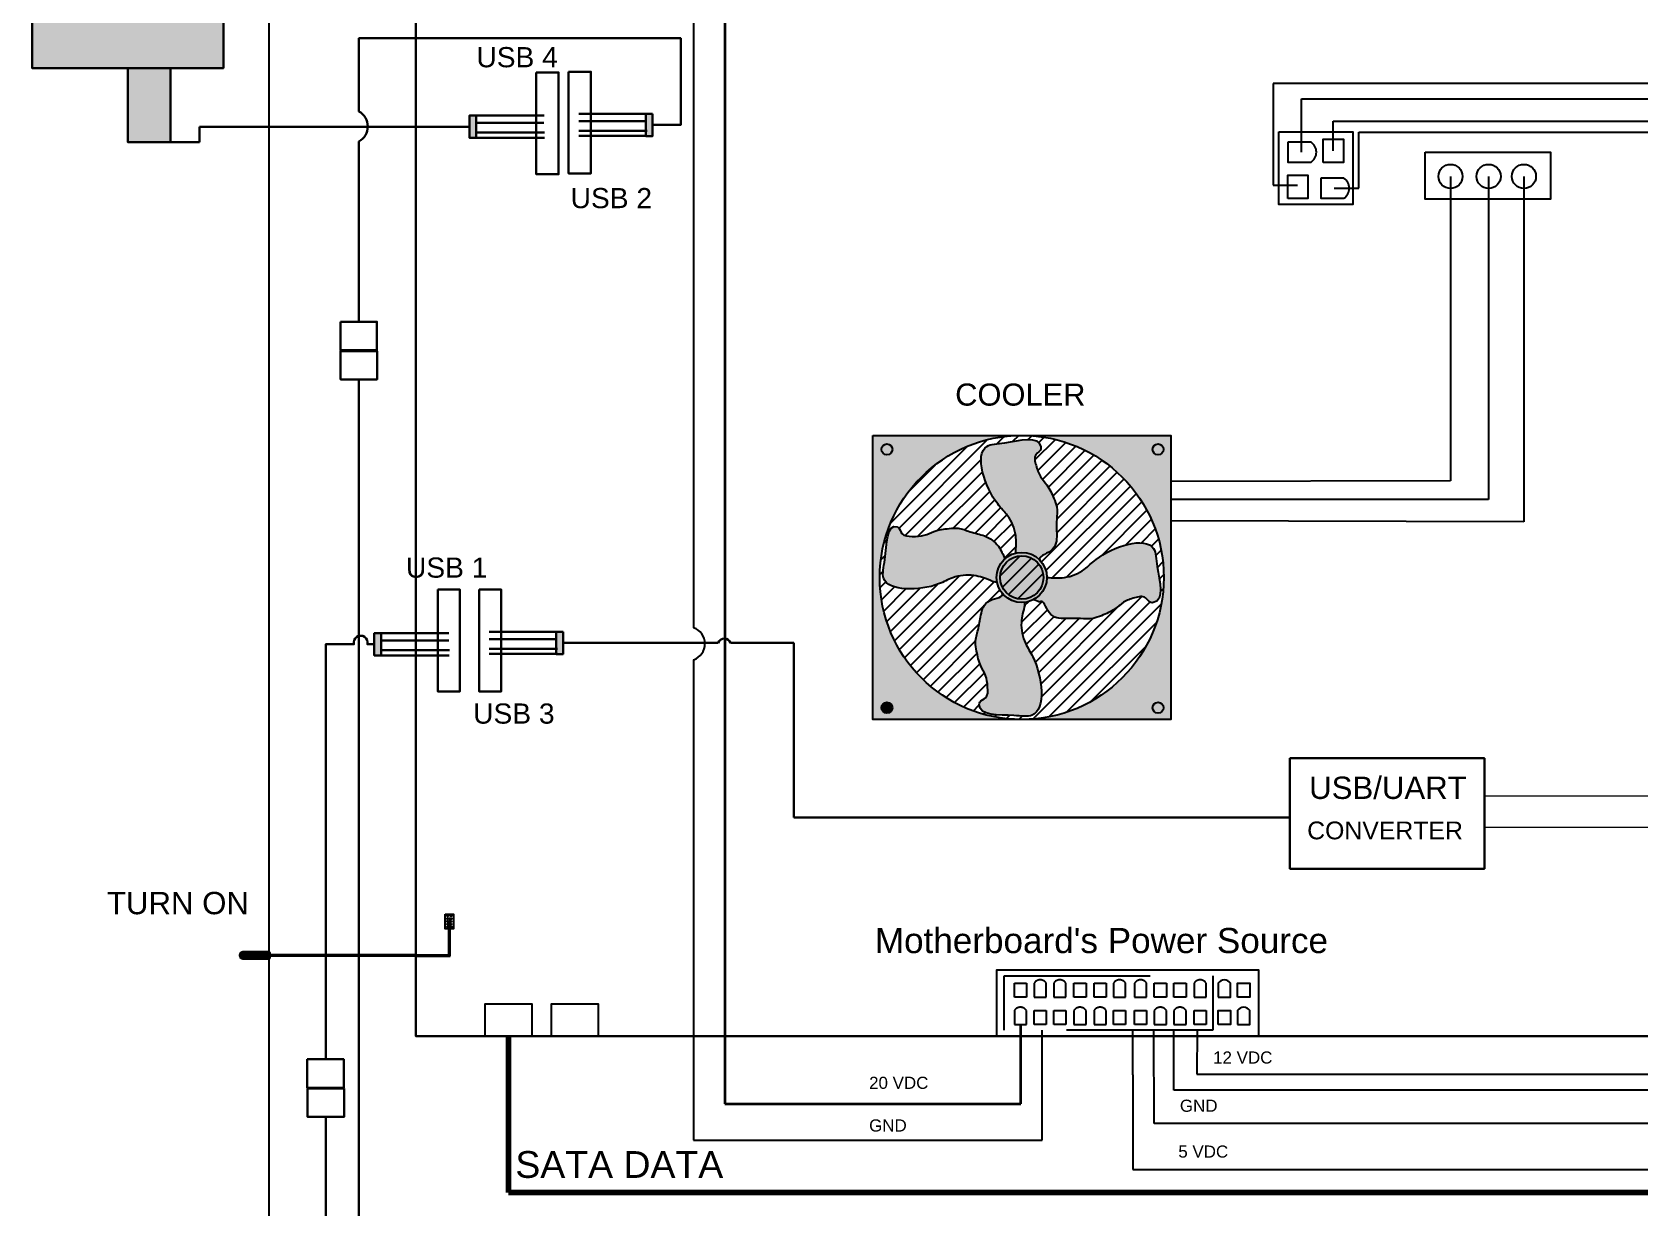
# Paper-space layout 'Layout2' of a CAD drawing. Header units: inches. Extents: x 1.28 to 10.29, y 0.23 to 7.34.
# Drawn here: x 1.953 to 3.052, y 3.775 to 4.579 of the extents above; entities that cross this region are included whole.
import ezdxf

# ---------------------------------------------------------------- set-up
doc = ezdxf.new("R2010")
doc.units = ezdxf.units.IN
doc.header["$LTSCALE"] = 0.002
doc.header["$MEASUREMENT"] = 0
doc.linetypes.add('ACAD_ISO02W100', pattern=[15, 12, -3])
doc.linetypes.add('ACAD_ISO03W100', pattern=[30, 12, -18])
for name, color, linetype in [('12VDC', 2, 'Continuous'), ('5VDC', 1, 'Continuous'), ('Black GND', 250, 'Continuous'), ('Connectors', 250, 'Continuous'), ('cooler', 250, 'Continuous'), ('MB P Suply Upper View', 5, 'ACAD_ISO03W100'), ('Texts', 6, 'Continuous'), ('Turn On Wires', 1, 'Continuous'), ('White Wire Cape', 251, 'Continuous')]:
    doc.layers.add(name, color=color, linetype=linetype)
for name, color, linetype, lineweight in [('24VDC', 1, 'Continuous', 60), ('AD4-BS', 250, 'Continuous', 30), ('Motherboard', 92, 'Continuous', 30), ('Sata Connector', 1, 'Continuous', 100), ('Turn On Button', 253, 'Continuous', 200), ('uart wires', 251, 'Continuous', 20), ('USB', 251, 'Continuous', 30), ('USB Motor wire Control', 251, 'Continuous', 30), ('USB TO UART CONVERTER', 109, 'Continuous', 30), ('USB wire AD4-B-S-L', 251, 'Continuous', 30), ('USB wire AD4-B-S-R', 251, 'Continuous', 30), ('USB WIRE Sabertooth', 251, 'Continuous', 30), ('USB wire WiFi', 251, 'Continuous', 30), ('WiFi Adapter', 251, 'Continuous', 30)]:
    doc.layers.add(name, color=color, linetype=linetype, lineweight=lineweight)
doc.styles.get("Standard").update_dxf_attribs({"font": 'arial.ttf'})

# ---------------------------------------------------------------- blocks, each defined once
blk = doc.blocks.new('wifi adaptor')
at = {"layer": 'USB wire WiFi', "true_color": 0x636466}
h = blk.add_hatch(color=251, dxfattribs=at)
h.dxf.hatch_style = 1
h.paths.add_polyline_path([(11.50711901062732, 22.82183901639631), (9.00711901062732, 22.82183901639631), (9.00711901062732, 15.82183901639631), (11.50711901062732, 15.82183901639631)])
at = {"layer": 'WiFi Adapter'}
blk.add_lwpolyline([(9.00711901062732, 22.82183901639631), (9.00711901062732, 15.82183901639631), (11.50711901062732, 15.82183901639631), (11.50711901062732, 22.82183901639631)], close=True, dxfattribs=at)

psp = doc.layouts.new('Layout2')

# ---------------------------------------------------------------- hatches: boundary and pattern name
at = {"layer": 'AD4-BS', "true_color": 0xc7c8ca}
h = psp.add_hatch(color=9, dxfattribs=at)
h.dxf.hatch_style = 1
h.paths.add_polyline_path([(2.256404077632302, 4.521672746652269), (2.251781508305521, 4.521672746652269), (2.251781508305521, 4.506440269004937), (2.256404077632302, 4.506440269004937)])
at = {"layer": 'Black GND', "true_color": 0x000000, "transparency": 33554687}
h = psp.add_hatch(color=18, dxfattribs=at)
h.dxf.hatch_style = 1
h.paths.add_polyline_path([(2.533705436761318, 4.293264840575153, 1), (2.541136459227692, 4.293264840575153, 1)])
h.paths.add_polyline_path([(2.726595987015449, 4.293264840575153, 1), (2.719164964549078, 4.293264840575153, 1)])
h.paths.add_polyline_path([(2.726595987015449, 4.116563507679887, 1), (2.719164964549078, 4.116563507679887, 1)])
h.paths.add_polyline_path([(2.541136459227692, 4.116563507679887, 1), (2.533705436761318, 4.116563507679887, 1)])
h.paths.add_polyline_path([(2.646855331024033, 4.205656318394052, 1), (2.612453736167529, 4.205656318394052, 1)])
h.paths.add_polyline_path([(2.614832252956139, 4.205656318394052, -1), (2.644476814235416, 4.205656318394052, -1)], flags=16)
at = {"layer": 'cooler', "true_color": 0x136734, "transparency": 33554687}
h = psp.add_hatch(color=116, dxfattribs=at)
h.dxf.hatch_style = 1
h.paths.add_polyline_path([(2.629654533595781, 4.302832183485283), (2.52768645333906, 4.302832183485283), (2.52768645333906, 4.108480453302821), (2.629654533595781, 4.108480453302821, -0.414213562373095), (2.532478668504547, 4.205656318394052, -0.414213562373095)])
h.paths.add_polyline_path([(2.533705436761318, 4.293264840575153, -1), (2.541136459227692, 4.293264840575153, -1)], flags=16)
h.paths.add_polyline_path([(2.541136459227692, 4.116563507679887, -1), (2.533705436761318, 4.116563507679887, -1)], flags=16)
h.paths.add_polyline_path([(2.533705436761318, 4.116563507679887, 1), (2.541136459227692, 4.116563507679887, 1)], flags=0)
at = {"layer": 'cooler', "true_color": 0x000000, "transparency": 33554687}
h = psp.add_hatch(dxfattribs=at)
h.set_pattern_fill('ANSI31', color=18, scale=0.05236337631140487)
h.set_pattern_definition([(44.99999999999999, (1.559844494883075, 3.725670100133103), (-0.004628312309452176, 0.004628312309452176), [])])
h.paths.add_polyline_path([(2.532478668504547, 4.205656318394052, 1), (2.726830398687012, 4.205656318394052, 1)], flags=17)
edge = h.paths.add_edge_path()
edge.add_spline(control_points=[(2.625493530874627, 4.222346240159068), (2.625791390558094, 4.226371747427887), (2.626449164539563, 4.235261416257195), (2.621284004535111, 4.247498268302676), (2.606309046013424, 4.261561040402684), (2.594604366116476, 4.296601620473593), (2.621507832084236, 4.297404480253986), (2.642186758656903, 4.30342846777077), (2.642898177499399, 4.292226828523033), (2.63746005163244, 4.289801291692267), (2.639468049127553, 4.281771471268849), (2.641727431301229, 4.274816372824269), (2.647949571611056, 4.268410849446848), (2.651056627040758, 4.261088748806031), (2.654313495116922, 4.253182384945722), (2.653273303238981, 4.24467969538806), (2.6536825076056, 4.234606604128452), (2.653413679984263, 4.223588306167088), (2.640076737964586, 4.219721746374686), (2.642285241914321, 4.217332475280005)], knot_values=[0, 0, 0, 0, 0.2301436208296952, 0.5082342263302837, 0.7094929281928604, 1.473711532453146, 1.712592713028577, 2.187047248867946, 2.2162251078442, 2.310759892265018, 2.452480921577539, 2.60962515603971, 2.746392000763504, 2.94775178710756, 3.064240391125934, 3.228729019090081, 3.424548814285429, 3.650094369747273, 3.836508968876825, 3.836508968876825, 3.836508968876825, 3.836508968876825], degree=3, periodic=0)
edge.add_arc((2.629654533595781, 4.205656318394052), 0.01720079742825295, 0, 42.75110120193739, ccw=False)
edge.add_spline(control_points=[(2.646855331024033, 4.205656318394052), (2.650880838292847, 4.205358458710585), (2.659770507122163, 4.204700684729113), (2.672007359167642, 4.209865844733567), (2.68607013126765, 4.224840803255249), (2.721110711338559, 4.236545483152195), (2.721913571118948, 4.209642017184438), (2.727937558635732, 4.188963090611766), (2.716735919387999, 4.188251671769279), (2.714310382557239, 4.193689797636244), (2.706280562133804, 4.191681800141104), (2.699325463689272, 4.189422417967521), (2.692919940311659, 4.183200277657347), (2.685597839671731, 4.180093222229194), (2.677691475808961, 4.176836354148751), (2.669188786263513, 4.177876546047909), (2.659115694943361, 4.177467341576149), (2.648097359345998, 4.177736170557727), (2.644230797408847, 4.191073246861668), (2.641841485111092, 4.188864532448392), (2.641841484773236, 4.188864532136074)], knot_values=[0, 0, 0, 0, 0.2301436208296934, 0.5082342263302819, 0.7094929281928586, 1.473711532453143, 1.712592713028574, 2.187047248867943, 2.216225107844198, 2.310759892265018, 2.452480921577539, 2.609625156039709, 2.746392000763504, 2.947751787107559, 3.064240391125934, 3.228729019090081, 3.424548814285429, 3.650094369747273, 3.836511058759883, 3.836511085119559, 3.836511085119559, 3.836511085119559, 3.836511085119559], degree=3, periodic=0)
edge.add_spline(control_points=[(2.641841484773236, 4.188864532136074), (2.640441632948074, 4.189383857829439), (2.639041781122907, 4.189903183522805), (2.637641929297748, 4.190422509216171)], knot_values=[0, 0, 0, 0, 0.08554139783850855, 0.08554139783850855, 0.08554139783850855, 0.08554139783850855], degree=3, periodic=0)
edge.add_arc((2.629654533595781, 4.205656318394052), 0.01720079742825295, 276.3268560865919, 297.66893586181095, ccw=False)
edge.add_spline(control_points=[(2.63155006483497, 4.188560283956527), (2.63161740567474, 4.187952928460593), (2.631684746514514, 4.187345572964654), (2.631752087354295, 4.18673821746872)], knot_values=[0, 0, 0, 0, 0.03500981181178674, 0.03500981181178674, 0.03500981181178674, 0.03500981181178674], degree=3, periodic=0)
edge.add_spline(control_points=[(2.631752087354295, 4.18673821746872), (2.630667898260208, 4.182850034966494), (2.628273645473891, 4.174263625233623), (2.630929800151948, 4.161249622460426), (2.642844631030494, 4.144514995276095), (2.647425040362601, 4.107856276892248), (2.620889629279572, 4.112363274069954), (2.599429617074337, 4.110526345668658), (2.600936406580695, 4.121648954354999), (2.606745506238004, 4.122956931049673), (2.606356907482899, 4.131224884906601), (2.605510351813924, 4.138488599223658), (2.600670374649924, 4.145993289811944), (2.599064940293479, 4.153783638441155), (2.59742759595302, 4.162176306828975), (2.600120638063194, 4.170308050372013), (2.601701653194239, 4.180264706783348), (2.604105178453674, 4.190889713015705), (2.617499505705576, 4.192139323826682), (2.616434340110489, 4.194652050295751)], knot_values=[0, 0, 0, 0, 0.2301436208296952, 0.5082342263302837, 0.7094929281928604, 1.473711532453146, 1.712592713028577, 2.187047248867946, 2.2162251078442, 2.310759892265018, 2.452480921577539, 2.60962515603971, 2.746392000763504, 2.94775178710756, 3.064240391125934, 3.228729019090081, 3.424548814285429, 3.650094369747273, 3.829444574970498, 3.829444574970498, 3.829444574970498, 3.829444574970498], degree=3, periodic=0)
edge.add_arc((2.629654533595781, 4.205656318394052), 0.01720079742825295, 191.5244406772049, 219.7734312795357, ccw=False)
edge.add_spline(control_points=[(2.612800511622284, 4.202219841202997), (2.611355995834158, 4.20267522198815), (2.609911480046028, 4.203130602773303), (2.608466964257902, 4.203585983558455)], knot_values=[0, 0, 0, 0, 0.08677409350635094, 0.08677409350635094, 0.08677409350635094, 0.08677409350635094], degree=3, periodic=0)
edge.add_spline(control_points=[(2.608466964257902, 4.203585983558455), (2.604686878608709, 4.204999737602972), (2.59633918294608, 4.208121780223335), (2.583140036820934, 4.206618499051947), (2.566052678337146, 4.196419981741119), (2.530781351235833, 4.19583674050797), (2.537268137679979, 4.220197954069553), (2.537233179904868, 4.243423167062327), (2.546385714093885, 4.239436184423917), (2.547043244940275, 4.233992326681875), (2.555358736776119, 4.233668225401734), (2.562653765435149, 4.233885169833036), (2.570552198710851, 4.238063402019055), (2.578446286507146, 4.238980480173495), (2.586960968360126, 4.239920491499255), (2.594771287165573, 4.236380666893037), (2.604848169080862, 4.23472327612309), (2.61413262612747, 4.228160727639223), (2.616787962311227, 4.221370131482091), (2.617989526256052, 4.218297324522201)], knot_values=[0, 0, 0, 0, 0.2301436208296916, 0.508234226330281, 0.7094929281928584, 1.432488415998916, 1.677688402276721, 2.134754418570295, 2.143347408674768, 2.237882193095582, 2.379603222408107, 2.536747456870279, 2.67351430159407, 2.874874087938125, 2.991362691956503, 3.155851319920646, 3.351671115115995, 3.577216670577842, 3.763633359590456, 3.763633359590456, 3.763633359590456, 3.763633359590456], degree=3, periodic=0)
edge.add_arc((2.629654533595781, 4.205656318394052), 0.01720079742825295, 103.99915274982169, 132.7005449636372, ccw=False)
h.paths.add_polyline_path([(2.644476814235416, 4.205656318394052, -1), (2.614832252956139, 4.205656318394052, -1)], flags=16)
at = {"layer": 'cooler', "true_color": 0x136734, "transparency": 33554687}
h = psp.add_hatch(color=116, dxfattribs=at)
h.dxf.hatch_style = 1
h.paths.add_polyline_path([(2.541136459227692, 4.293264840575153, 1), (2.533705436761318, 4.293264840575153, 1)])
h.paths.add_polyline_path([(2.726595987015449, 4.293264840575153, 1), (2.719164964549078, 4.293264840575153, 1)], flags=0)
h.paths.add_polyline_path([(2.731622613852496, 4.302832183485283), (2.629654533595781, 4.302832183485283, -0.414213562373095), (2.726830398687012, 4.205656318394052, -0.414213562373095), (2.629654533595781, 4.108480453302821), (2.731622613852496, 4.108480453302821)])
h.paths.add_polyline_path([(2.726595987015449, 4.116563507679887, -1), (2.719164964549078, 4.116563507679887, -1)], flags=16)
h.paths.add_polyline_path([(2.719164964549078, 4.293264840575153, -1), (2.726595987015449, 4.293264840575153, -1)], flags=16)
h.paths.add_polyline_path([(2.719164964549078, 4.116563507679887, 1), (2.726595987015449, 4.116563507679887, 1)], flags=0)
at = {"layer": 'cooler', "transparency": 33554687}
h = psp.add_hatch(color=7, dxfattribs=at)
h.dxf.hatch_style = 1
edge = h.paths.add_edge_path()
edge.add_spline(control_points=[(2.642285241914321, 4.217332475280005), (2.640076737964586, 4.219721746374686), (2.653413679984263, 4.223588306167088), (2.6536825076056, 4.234606604128452), (2.653273303238981, 4.24467969538806), (2.654313495116922, 4.253182384945722), (2.651056627040758, 4.261088748806031), (2.647949571611056, 4.268410849446848), (2.641727431301229, 4.274816372824269), (2.639468049127553, 4.281771471268849), (2.63746005163244, 4.289801291692267), (2.642898177499399, 4.292226828523033), (2.642186758656903, 4.30342846777077), (2.621507832084236, 4.297404480253986), (2.594604366116476, 4.296601620473593), (2.606309046013424, 4.261561040402684), (2.621284004535111, 4.247498268302676), (2.626449164539563, 4.235261416257195), (2.625791390558094, 4.226371747427887), (2.625493530874627, 4.222346240159068)], knot_values=[0, 0, 0, 0, 0.1864145991295518, 0.4119601545913958, 0.6077799497867438, 0.7722685777508906, 0.888757181769265, 1.090116968113321, 1.226883812837115, 1.384028047299286, 1.525749076611806, 1.620283861032624, 1.649461720008879, 2.123916255848248, 2.362797436423679, 3.127016040683964, 3.328274742546541, 3.60636534804713, 3.836508968876825, 3.836508968876825, 3.836508968876825, 3.836508968876825], degree=3, periodic=0)
edge.add_arc((2.629654533595781, 4.205656318394052), 0.01720079742825295, 42.751101207736895, 103.99915274982169, ccw=False)
edge = h.paths.add_edge_path()
edge.add_spline(control_points=[(2.641841484773236, 4.188864532136074), (2.641841485111092, 4.188864532448392), (2.644230797778844, 4.191073247230049), (2.648097359135514, 4.177736170348155), (2.659115694995799, 4.177467341628359), (2.669188786252525, 4.17787654603697), (2.67769147581077, 4.176836354150552), (2.685597839670967, 4.180093222228423), (2.692919940311823, 4.183200277657507), (2.699325463689236, 4.18942241796748), (2.706280562133811, 4.191681800141112), (2.714310382557231, 4.193689797636241), (2.716735919387999, 4.188251671769279), (2.727937558635732, 4.188963090611766), (2.721913571118948, 4.209642017184438), (2.721110711338559, 4.236545483152195), (2.68607013126765, 4.224840803255249), (2.672007359167642, 4.209865844733567), (2.659770507122163, 4.204700684729113), (2.650880838292847, 4.205358458710585), (2.646855331024033, 4.205656318394052)], knot_values=[0, 0, 0, 0, 2.635967530824838e-08, 0.1864167153722863, 0.4119622708341303, 0.6077820660294784, 0.7722706939936252, 0.8887592980119996, 1.090119084356056, 1.22688592907985, 1.38403016354202, 1.525751192854541, 1.620285977275362, 1.649463836251616, 2.123918372090985, 2.362799552666416, 3.127018156926701, 3.328276858789277, 3.606367464289866, 3.836511085119559, 3.836511085119559, 3.836511085119559, 3.836511085119559], degree=3, periodic=0)
edge.add_arc((2.629654533595781, 4.205656318394052), 0.01720079742825295, -62.331064138189106, 0, ccw=False)
edge.add_spline(control_points=[(2.637641929297748, 4.190422509216171), (2.639041781122907, 4.189903183522805), (2.640441632948074, 4.189383857829439), (2.641841484773236, 4.188864532136074)], knot_values=[0, 0, 0, 0, 0.08554139783850855, 0.08554139783850855, 0.08554139783850855, 0.08554139783850855], degree=3, periodic=0)
at = {"layer": 'cooler', "true_color": 0x000000, "transparency": 33554687}
h = psp.add_hatch(color=18, dxfattribs=at)
h.dxf.hatch_style = 1
h.paths.add_polyline_path([(2.726595987015449, 4.293264840575153, 1), (2.719164964549078, 4.293264840575153, 1)])
h.paths.add_polyline_path([(2.719164964549078, 4.116563507679887, 1), (2.726595987015449, 4.116563507679887, 1)])
at = {"layer": 'cooler', "transparency": 33554687}
h = psp.add_hatch(color=7, dxfattribs=at)
h.dxf.hatch_style = 1
edge = h.paths.add_edge_path()
edge.add_spline(control_points=[(2.617989526256052, 4.218297324522201), (2.616787962311227, 4.221370131482091), (2.61413262612747, 4.228160727639223), (2.604848169080862, 4.23472327612309), (2.594771287165573, 4.236380666893037), (2.586960968360126, 4.239920491499255), (2.578446286507146, 4.238980480173495), (2.570552198710851, 4.238063402019055), (2.562653765435149, 4.233885169833036), (2.555358736776119, 4.233668225401734), (2.547043244940275, 4.233992326681875), (2.546385714093885, 4.239436184423917), (2.537233179904868, 4.243423167062327), (2.537268137679979, 4.220197954069553), (2.530781351235833, 4.19583674050797), (2.566052678337146, 4.196419981741119), (2.583140036820934, 4.206618499051947), (2.59633918294608, 4.208121780223335), (2.604686878608709, 4.204999737602972), (2.608466964257902, 4.203585983558455)], knot_values=[0, 0, 0, 0, 0.1864166890126144, 0.4119622444744615, 0.6077820396698097, 0.7722706676339531, 0.8887592716523307, 1.090119057996387, 1.226885902720178, 1.38403013718235, 1.525751166494874, 1.620285950915688, 1.628878941020161, 2.085944957313735, 2.33114494359154, 3.054140431397597, 3.255399133260175, 3.533489738760764, 3.763633359590456, 3.763633359590456, 3.763633359590456, 3.763633359590456], degree=3, periodic=0)
edge.add_spline(control_points=[(2.608466964257902, 4.203585983558455), (2.609911480046028, 4.203130602773303), (2.611355995834158, 4.20267522198815), (2.612800511622284, 4.202219841202997)], knot_values=[0, 0, 0, 0, 0.08677409350635094, 0.08677409350635094, 0.08677409350635094, 0.08677409350635094], degree=3, periodic=0)
edge.add_arc((2.629654533595781, 4.205656318394052), 0.01720079742825295, 180, 191.5244406772049, ccw=False)
edge.add_arc((2.629654533595781, 4.205656318394052), 0.01720079742825295, 132.7005449636372, 180, ccw=False)
edge = h.paths.add_edge_path()
edge.add_spline(control_points=[(2.616434340110489, 4.194652050295751), (2.617499505705576, 4.192139323826682), (2.604105178453674, 4.190889713015705), (2.601701653194239, 4.180264706783348), (2.600120638063194, 4.170308050372013), (2.59742759595302, 4.162176306828975), (2.599064940293479, 4.153783638441155), (2.600670374649924, 4.145993289811944), (2.605510351813924, 4.138488599223658), (2.606356907482899, 4.131224884906601), (2.606745506238004, 4.122956931049673), (2.600936406580695, 4.121648954354999), (2.599429617074337, 4.110526345668658), (2.620889629279572, 4.112363274069954), (2.647425040362601, 4.107856276892248), (2.642844631030494, 4.144514995276095), (2.630929800151948, 4.161249622460426), (2.628273645473891, 4.174263625233623), (2.630667898260208, 4.182850034966494), (2.631752087354295, 4.18673821746872)], knot_values=[0, 0, 0, 0, 0.1793502052232254, 0.4048957606850694, 0.6007155558804174, 0.7652041838445642, 0.8816927878629386, 1.083052574206994, 1.219819418930788, 1.376963653392959, 1.51868468270548, 1.613219467126298, 1.642397326102552, 2.116851861941922, 2.355733042517353, 3.119951646777638, 3.321210348640215, 3.599300954140803, 3.829444574970498, 3.829444574970498, 3.829444574970498, 3.829444574970498], degree=3, periodic=0)
edge.add_spline(control_points=[(2.631752087354295, 4.18673821746872), (2.631684746514514, 4.187345572964654), (2.63161740567474, 4.187952928460593), (2.63155006483497, 4.188560283956527)], knot_values=[0, 0, 0, 0, 0.03500981181178674, 0.03500981181178674, 0.03500981181178674, 0.03500981181178674], degree=3, periodic=0)
edge.add_arc((2.629654533595781, 4.205656318394052), 0.01720079742825295, 219.7734312795357, 276.3268560865919, ccw=False)
h = psp.add_hatch(color=7, dxfattribs=at)
h.dxf.hatch_style = 1
h.paths.add_polyline_path([(2.614832252956139, 4.205656318394052, 1), (2.644476814235416, 4.205656318394052, 1)], flags=0)
h.paths.add_polyline_path([(2.612453736167529, 4.205656318394052, 1), (2.646855331024033, 4.205656318394052, 1)])
h.paths.add_polyline_path([(2.644476814235416, 4.205656318394052, -1), (2.614832252956139, 4.205656318394052, -1)], flags=16)
h = psp.add_hatch(color=7, dxfattribs=at)
h.dxf.hatch_style = 1
h.paths.add_polyline_path([(2.614832252956139, 4.205656318394052, 1), (2.644476814235416, 4.205656318394052, 1)])
h = psp.add_hatch(color=7, dxfattribs=at)
h.dxf.hatch_style = 1
h.paths.add_polyline_path([(2.614832252956139, 4.205656318394052, 1), (2.644476814235416, 4.205656318394052, 1)])
at = {"layer": 'cooler', "true_color": 0x000000, "transparency": 33554687}
h = psp.add_hatch(color=18, dxfattribs=at)
h.dxf.hatch_style = 1
h.paths.add_polyline_path([(2.541136459227692, 4.116563507679887, 1), (2.533705436761318, 4.116563507679887, 1)])
at = {"layer": 'Turn On Button', "true_color": 0x939598, "transparency": 33554687}
h = psp.add_hatch(color=252, dxfattribs=at)
h.dxf.hatch_style = 1
h.paths.add_polyline_path([(2.097134604280816, 3.945807090476189), (2.114126175632729, 3.945803059298134), (2.114126175632729, 3.948453845490196), (2.097134604280816, 3.948453845490196), (2.097134604280816, 3.948449814312143, 1)])
h = psp.add_hatch(color=252, dxfattribs=at)
h.dxf.hatch_style = 1
h.paths.add_polyline_path([(2.113176868302228, 3.948453845490196), (2.097134604280816, 3.948453845490196), (2.097134604280816, 3.945803059298134), (2.113176868302228, 3.945803059298134)])
at = {"layer": 'USB Motor wire Control', "true_color": 0xc7c8ca}
h = psp.add_hatch(color=9, dxfattribs=at)
h.dxf.hatch_style = 1
h.paths.add_polyline_path([(2.311179535350911, 4.168527166062416), (2.311179535350911, 4.153294688415084), (2.315802104677696, 4.153294688415084), (2.315802104677696, 4.168527166062416)])
at = {"layer": 'USB wire AD4-B-S-L', "true_color": 0xc7c8ca}
h = psp.add_hatch(color=9, dxfattribs=at)
h.dxf.hatch_style = 1
h.paths.add_polyline_path([(2.191307723832493, 4.167553808096987), (2.186685154505712, 4.167553808096987), (2.186685154505712, 4.152321330449654), (2.191307723832493, 4.152321330449654)])
at = {"layer": 'USB wire AD4-B-S-R', "true_color": 0xc7c8ca}
h = psp.add_hatch(color=9, dxfattribs=at)
h.dxf.hatch_style = 1
h.paths.add_polyline_path([(2.37243968461995, 4.522870211180274), (2.37243968461995, 4.507637733532944), (2.377062253946734, 4.507637733532944), (2.377062253946734, 4.522870211180274)])
at = {"layer": 'USB wire WiFi', "true_color": 0xc7c8ca}
h = psp.add_hatch(color=9, dxfattribs=at)
h.dxf.hatch_style = 1
h.paths.add_polyline_path([(2.047218416758005, 4.554155010487131), (2.018033782631642, 4.554155010487131), (2.018033782631642, 4.503534993272796), (2.047218416758005, 4.503534993272796)])

# ---------------------------------------------------------------- linework, layer by layer
for p, q in [((2.973219806073567, 4.480047179940826), (2.973219806073567, 4.243813978048633)), ((2.973219806073567, 4.243813978048633), (2.731622613852496, 4.244486985515216))]:
    psp.add_line(p, q)
at = {"layer": '12VDC'}
for p, q in [((2.801591947614616, 4.543625640499231), (2.801591947614616, 4.474065238413354)), ((3.092871917851168, 4.543625640499231), (2.801591947614616, 4.543625640499231)), ((2.820987098051186, 4.496650948234928), (2.820987098051186, 4.533054125156026)), ((2.820987098051186, 4.533054125156026), (3.092871917851168, 4.533054125156026)), ((2.801591947614616, 4.474065238413354), (2.818386460711553, 4.474065238413354)), ((2.749721286587656, 3.865760141608572), (2.749788658412927, 3.895972964193584)), ((2.749441844952949, 3.865760141608572), (3.190451382728456, 3.865760141608572))]:
    psp.add_line(p, q, dxfattribs=at)
at = {"layer": '24VDC', "color": 253, "lineweight": 35}
for p, q in [((2.426420684085416, 5.198708218942366), (2.426420684085416, 3.845439562881809)), ((2.628936264320602, 3.845439562881809), (2.628936264320602, 3.899847614597936)), ((2.426420684085416, 3.845439562881809), (2.628936264320602, 3.845439562881809))]:
    psp.add_line(p, q, dxfattribs=at)
at = {"layer": '5VDC'}
for p, q in [((2.949054002352058, 4.480047179940826), (2.949054002352058, 4.259024968166289)), ((2.949054002352058, 4.259024968166289), (2.731622613852496, 4.259024968166289)), ((2.705556229206445, 3.865467381936384), (2.705599796014647, 3.895972964193584)), ((2.705556229206445, 3.865467381936384), (2.705556229206445, 3.800530706762949)), ((2.705556229206445, 3.800530706762949), (3.194055154276766, 3.800530706762949))]:
    psp.add_line(p, q, dxfattribs=at)
at = {"layer": 'Black GND'}
for p, q in [((2.405117405857451, 5.223887437120254), (2.405117405857451, 4.171304822434516)), ((2.842814612122629, 4.497528822443149), (2.842814612122629, 4.517880917699523)), ((2.842814612122629, 4.517880917699523), (3.191138297925791, 4.517880917699523)), ((2.860263206749719, 4.471950225441423), (2.860263206749719, 4.510408414759482)), ((2.860263206749719, 4.510408414759482), (3.191977276583801, 4.510408414759482)), ((2.922986459812689, 4.480047179940826), (2.922986459812689, 4.271710867962438)), ((2.843405103476618, 4.471950225441423), (2.860263206749719, 4.471950225441423)), ((2.922986459812689, 4.271710867962438), (2.731622613852496, 4.271377802715811)), ((2.405117405857451, 4.149299896002418), (2.405117405857451, 3.820653790036463)), ((2.643602524452122, 3.820653790036463), (2.643602524452122, 3.895972964193584)), ((2.720242363470716, 3.832144641452036), (2.71999518586132, 3.895972964193584)), ((2.733606863351676, 3.854865164366107), (2.733663211113411, 3.895972964193584)), ((3.189080537847071, 3.854865164366107), (2.733606863351676, 3.854865164366107)), ((3.189080537847071, 3.832144641452036), (2.720242363470716, 3.832144641452036)), ((2.405117405857451, 3.820653790036463), (2.643602524452122, 3.820653790036463))]:
    psp.add_line(p, q, dxfattribs=at)
psp.add_arc((2.401174176298118, 4.160302359218466), 0.01168773956666271, 289.7174337396721, 70.28256626032788, dxfattribs=at)
at = {"layer": 'Connectors'}
for points in [[(2.805542980200444, 4.51061169239412), (2.85607280069628, 4.51061169239412), (2.85607280069628, 4.460719271254284), (2.805542980200444, 4.460719271254284)], [(2.83596269202304, 4.489611595460637), (2.83596269202304, 4.505446049425666), (2.849666532222221, 4.505446049425666), (2.849666532222221, 4.489611595460637)], [(2.905586410445446, 4.496616176792866), (2.991474939188793, 4.496616176792866), (2.991474939188793, 4.464364555423284), (2.905586410445446, 4.464364555423284)], [(2.811657125419794, 4.464996587980744), (2.811657125419794, 4.480831041945777), (2.825360965618975, 4.480831041945777), (2.825360965618975, 4.464996587980744)], [(2.235209441929166, 3.975330057819221), (2.24074982170813, 3.975330057819221), (2.24074982170813, 3.965294561998565), (2.235209441929166, 3.965294561998565)], [(2.612419508147511, 3.891835849458607), (2.791751207747149, 3.891835849458607), (2.791751207747149, 3.937057050094433), (2.612419508147511, 3.937057050094433)], [(2.777355002972085, 3.918564001314806), (2.777355002972085, 3.928164982248408), (2.785664118572784, 3.928164982248408), (2.785664118572784, 3.918564001314806)], [(2.262295417472709, 3.891835849458607), (2.29468530219564, 3.891835849458607), (2.29468530219564, 3.913736911906142), (2.262295417472709, 3.913736911906142)], [(2.307776667968637, 3.891835849458607), (2.340166552691572, 3.891835849458607), (2.340166552691572, 3.913736911906142), (2.307776667968637, 3.913736911906142)], [(2.764078924048144, 3.899847614597936), (2.764078924048144, 3.909448595531535), (2.772388039648844, 3.909448595531535), (2.772388039648844, 3.899847614597936)]]:
    psp.add_lwpolyline(points, close=True, dxfattribs=at)
for points in [[(2.811770757162828, 4.503502868334513), (2.811770757162828, 4.489799028135337), (2.827605211127862, 4.489799028135337, 0.5278939066033967), (2.827605211127862, 4.503502868334513)], [(2.834188762588264, 4.478802145541014), (2.834188762588264, 4.465098305341836), (2.850023216553298, 4.465098305341836, 0.5278939066033967), (2.850023216553298, 4.478802145541014)], [(2.764078924048144, 3.918564001314806), (2.772388039648844, 3.918564001314806), (2.772388039648844, 3.928164982248408, 0.5278939066033967), (2.764078924048144, 3.928164982248408)], [(2.777355002972085, 3.899847614597936), (2.785664118572784, 3.899847614597936), (2.785664118572784, 3.909448595531535, 0.5278939066033967), (2.777355002972085, 3.909448595531535)]]:
    psp.add_lwpolyline(points, format="xyb", close=True, dxfattribs=at)
for centre in [(2.922986459812689, 4.480047179940826), (2.949054002352058, 4.480047179940826), (2.973219806073567, 4.480047179940826)]:
    psp.add_circle(centre, 0.008252698750590572, dxfattribs=at)
at = {"layer": 'cooler'}
psp.add_lwpolyline([(2.52768645333906, 4.302832183485283), (2.731622613852496, 4.302832183485283), (2.731622613852496, 4.108480453302821), (2.52768645333906, 4.108480453302821)], close=True, dxfattribs=at)
for centre, radius in [((2.629654533595781, 4.205656318394052), 0.09717586509123279), ((2.537420947994503, 4.293264840575153), 0.003715511233187318), ((2.72288047578226, 4.293264840575153), 0.003715511233187318), ((2.629654533595781, 4.205656318394052), 0.01720079742825295), ((2.629654533595781, 4.205656318394052), 0.01482228063963764), ((2.537420947994503, 4.116563507679887), 0.003715511233187318), ((2.72288047578226, 4.116563507679887), 0.003715511233187318)]:
    psp.add_circle(centre, radius, dxfattribs=at)
for points in [[(2.625493530874627, 4.222346240159068), (2.625493530874627, 4.234397337182241), (2.619956422592841, 4.247865275935347), (2.613185641693216, 4.255941060900009), (2.605758456843622, 4.295262842716136), (2.617989795010969, 4.297882016218194), (2.642671272662126, 4.295044578257643), (2.642671272662126, 4.293516727048106), (2.63939485215935, 4.289806045496549), (2.63939485215935, 4.282385053907417), (2.642452902056762, 4.274745797859792), (2.646821175586362, 4.269070736181682), (2.651626190326608, 4.25968536446603), (2.653557930297046, 4.253899591624302), (2.653557930297046, 4.245286411699269), (2.653557930297046, 4.235032626074231), (2.64945325205443, 4.223958537599181), (2.642285316195652, 4.217332394921833), (2.642285317132599, 4.217332393908274)], [(2.608466964257902, 4.203585983558455), (2.596899648544129, 4.206966241927258), (2.582419244325008, 4.205429090004872), (2.572768492787747, 4.201195324358041), (2.535111474254984, 4.20509581490826), (2.535910012918398, 4.217910457880397), (2.544563001221507, 4.240225008378625), (2.54497180822001, 4.240037021632364), (2.547614511795855, 4.235851307034075), (2.554737593823623, 4.233769764675253), (2.56292794239433, 4.234562287499282), (2.56960045719749, 4.237163380515948), (2.579956837929805, 4.239142963053343), (2.586052186856845, 4.239374281334278), (2.594319597807134, 4.236958337502147), (2.60416175370033, 4.234082213892464), (2.61363994514072, 4.227036101059985), (2.617989526256052, 4.218297324522201)], [(2.646855331024033, 4.205656318394052), (2.658906428047205, 4.205656318394052), (2.672374366800307, 4.211193426675834), (2.680450151764974, 4.217964207575459), (2.719771933581109, 4.225391392425053), (2.72239110708316, 4.213160054257706), (2.719553669122609, 4.188478576606551), (2.718025817913075, 4.188478576606551), (2.714315136361511, 4.191754997109323), (2.706894144772379, 4.191754997109323), (2.699254888724758, 4.188696947211914), (2.693579827046646, 4.184328673682309), (2.684194455330998, 4.179523658942074), (2.678408682489264, 4.177591918971631), (2.669795502564236, 4.177591918971631), (2.659541716939204, 4.177591918971631), (2.648467628464152, 4.181696597214245), (2.6418414857868, 4.188864533073025), (2.641841484773236, 4.188864532136074)], [(2.608466964257902, 4.203585983558455), (2.612800511622284, 4.202219841202997)], [(2.631752087354295, 4.18673821746872), (2.629380630116811, 4.174922755986712), (2.632159202783752, 4.16062854469976), (2.637208413001117, 4.151378287786189), (2.636752495373235, 4.11136381866436), (2.624244906839385, 4.111202783681108), (2.600604388040887, 4.118841649052525), (2.600905043973016, 4.120339626131441), (2.604847601466288, 4.123333007046121), (2.606307930279458, 4.130608895715099), (2.60481295420424, 4.138700554918918), (2.601646852274355, 4.145124256130009), (2.59878267660339, 4.155271663021466), (2.598027252734786, 4.161324441017412), (2.599722184559797, 4.169769207120126), (2.601739960541954, 4.179822500099544), (2.607943577921395, 4.189872323502877), (2.616275274518026, 4.194958373352991), (2.616275273798847, 4.194958374531112)], [(2.631752087354295, 4.18673821746872), (2.63155006483497, 4.188560283956527)], [(2.641841484773236, 4.188864532136074), (2.637641929297748, 4.190422509216171)]]:
    psp.add_spline(points, degree=3, dxfattribs=at)
at = {"layer": 'MB P Suply Upper View', "linetype": 'ACAD_ISO02W100'}
psp.add_lwpolyline([(2.617546031439081, 3.933077795854768), (2.760342221673575, 3.933077795854768), (2.760342221673575, 3.895972964193584), (2.617546031439081, 3.895972964193584)], close=True, dxfattribs=at)
at = {"layer": 'MB P Suply Upper View'}
for points in [[(2.624577827129345, 3.918564001314806), (2.624577827129345, 3.928164982248408), (2.632886942730048, 3.928164982248408), (2.632886942730048, 3.918564001314806)], [(2.665329190105103, 3.918564001314806), (2.665329190105103, 3.928164982248408), (2.673638305705802, 3.928164982248408), (2.673638305705802, 3.918564001314806)], [(2.67911301797824, 3.918564001314806), (2.67911301797824, 3.928164982248408), (2.687422133578943, 3.928164982248408), (2.687422133578943, 3.918564001314806)], [(2.720317104555962, 3.918564001314806), (2.720317104555962, 3.928164982248408), (2.728626220156661, 3.928164982248408), (2.728626220156661, 3.918564001314806)], [(2.733751977497183, 3.918564001314806), (2.733751977497183, 3.928164982248408), (2.742061093097886, 3.928164982248408), (2.742061093097886, 3.918564001314806)], [(2.638110503699041, 3.899847614597936), (2.638110503699041, 3.909448595531535), (2.646419619299744, 3.909448595531535), (2.646419619299744, 3.899847614597936)], [(2.651545376640266, 3.899847614597936), (2.651545376640266, 3.909448595531535), (2.659854492240969, 3.909448595531535), (2.659854492240969, 3.899847614597936)], [(2.692389096902181, 3.899847614597936), (2.692389096902181, 3.909448595531535), (2.700698212502884, 3.909448595531535), (2.700698212502884, 3.899847614597936)], [(2.706784427986262, 3.899847614597936), (2.706784427986262, 3.909448595531535), (2.715093543586965, 3.909448595531535), (2.715093543586965, 3.899847614597936)], [(2.747535790962013, 3.899847614597936), (2.747535790962013, 3.909448595531535), (2.755844906562716, 3.909448595531535), (2.755844906562716, 3.899847614597936)]]:
    psp.add_lwpolyline(points, close=True, dxfattribs=at)
for points in [[(2.646419619299744, 3.918564001314806), (2.646419619299744, 3.928164982248408, 0.5278939066033967), (2.638110503699041, 3.928164982248408), (2.638110503699041, 3.918564001314806)], [(2.659854492240969, 3.918564001314806), (2.659854492240969, 3.928164982248408, 0.5278939066033967), (2.651545376640266, 3.928164982248408), (2.651545376640266, 3.918564001314806)], [(2.700698212502884, 3.918564001314806), (2.700698212502884, 3.928164982248408, 0.5278939066033967), (2.692389096902181, 3.928164982248408), (2.692389096902181, 3.918564001314806)], [(2.715093543586965, 3.918564001314806), (2.715093543586965, 3.928164982248408, 0.5278939066033967), (2.706784427986262, 3.928164982248408), (2.706784427986262, 3.918564001314806)], [(2.755844906562716, 3.918564001314806), (2.755844906562716, 3.928164982248408, 0.5278939066033967), (2.747535790962013, 3.928164982248408), (2.747535790962013, 3.918564001314806)], [(2.632886942730048, 3.899847614597936), (2.632886942730048, 3.909448595531535, 0.5278939066033967), (2.624577827129345, 3.909448595531535), (2.624577827129345, 3.899847614597936)], [(2.673638305705802, 3.899847614597936), (2.673638305705802, 3.909448595531535, 0.5278939066033967), (2.665329190105103, 3.909448595531535), (2.665329190105103, 3.899847614597936)], [(2.687422133578943, 3.899847614597936), (2.687422133578943, 3.909448595531535, 0.5278939066033967), (2.67911301797824, 3.909448595531535), (2.67911301797824, 3.899847614597936)], [(2.728626220156661, 3.899847614597936), (2.728626220156661, 3.909448595531535, 0.5278939066033967), (2.720317104555962, 3.909448595531535), (2.720317104555962, 3.899847614597936)], [(2.742061093097886, 3.899847614597936), (2.742061093097886, 3.909448595531535, 0.5278939066033967), (2.733751977497183, 3.909448595531535), (2.733751977497183, 3.899847614597936)]]:
    psp.add_lwpolyline(points, format="xyb", close=True, dxfattribs=at)
at = {"layer": 'Motherboard'}
psp.add_lwpolyline([(2.21513251713076, 4.782013246752491), (3.105309914424639, 4.782013246752491), (3.105309914424639, 3.891835849458607), (2.21513251713076, 3.891835849458607)], close=True, dxfattribs=at)
at = {"layer": 'Sata Connector'}
for p, q in [((2.278490359834175, 3.891835849458607), (2.278490359834175, 3.784809832352758)), ((2.278490359834175, 3.784809832352758), (3.193160736021342, 3.784809832352758))]:
    psp.add_line(p, q, dxfattribs=at)
at = {"layer": 'Turn On Button'}
psp.add_lwpolyline([(2.097134604280816, 3.948449814312143), (2.097134604280816, 3.948453845490196), (2.114126175632729, 3.948453845490196), (2.114126175632729, 3.945803059298134), (2.097134604280816, 3.945803059298134), (2.097134604280816, 3.945807090476189)], dxfattribs=at)
psp.add_arc((2.097134604280816, 3.947128452394168), 0.00132136191797748, 90, 270, dxfattribs=at)
at = {"layer": 'Turn On Wires'}
for p, q in [((2.237593495434249, 3.970387067297738), (2.236852162044622, 3.970401498506886)), ((2.238597081562263, 3.97234565185601), (2.236877947221535, 3.97234565185601)), ((2.237593495434249, 3.947398400958043), (2.237593495434249, 3.970387067297738)), ((2.238597081562263, 3.968245560349903), (2.238597081562263, 3.97234565185601)), ((2.238597081562263, 3.946636517045077), (2.238597081562263, 3.968245560349903)), ((2.113176868302228, 3.947398400958043), (2.113176868302228, 3.946636517045077)), ((2.21513251713076, 3.947398400958043), (2.113176868302228, 3.947398400958043)), ((2.21513251713076, 3.946636517045077), (2.113176868302228, 3.946636517045077)), ((2.21513251713076, 3.947398400958043), (2.237593495434249, 3.947398400958043)), ((2.21513251713076, 3.946636517045077), (2.238597081562263, 3.946636517045077))]:
    psp.add_line(p, q, dxfattribs=at)
for centre in [(2.236852162044622, 3.974290939845659), (2.236852162044622, 3.972288263865831), (2.236852162044622, 3.970401498506886), (2.236852162044622, 3.968514715419184), (2.239143952711322, 3.974290939845659), (2.239194969199071, 3.972237275957347), (2.239297041876098, 3.97029950496116), (2.239297041876098, 3.968463727510699), (2.236852162044622, 3.966678937968718), (2.239399074851582, 3.966627950060237)]:
    psp.add_circle(centre, 0.0004070522874684888, dxfattribs=at)
at = {"layer": 'uart wires', "color": 5}
psp.add_line((2.946192718613203, 4.056344516558461), (3.18039970509537, 4.056344516558461), dxfattribs=at)
at = {"layer": 'uart wires', "color": 3}
psp.add_line((2.946192718613203, 4.034936213671326), (3.185405481976863, 4.034936213671326), dxfattribs=at)
at = {"layer": 'USB'}
for points in [[(2.297529330124812, 4.55115424668254), (2.312766448613411, 4.55115424668254), (2.312766448613411, 4.481547149141102), (2.297529330124812, 4.481547149141102)], [(2.3196083107751, 4.551661204823723), (2.3348454292637, 4.551661204823723), (2.3348454292637, 4.482054107282284), (2.3196083107751, 4.482054107282284)], [(2.163471325723497, 4.380579145029719), (2.188449345823104, 4.380579145029719), (2.188449345823104, 4.361165270563321), (2.163471325723497, 4.361165270563321)], [(2.163619639261517, 4.360547521383134), (2.188597659361131, 4.360547521383134), (2.188597659361131, 4.341133646916738), (2.163619639261517, 4.341133646916738)], [(2.230050657439238, 4.197318159705866), (2.245287775927844, 4.197318159705866), (2.245287775927844, 4.127711062164423), (2.230050657439238, 4.127711062164423)], [(2.258348161506062, 4.197318159705866), (2.273585279994661, 4.197318159705866), (2.273585279994661, 4.127711062164423), (2.258348161506062, 4.127711062164423)], [(2.140832904149809, 3.876015211994314), (2.165810924249415, 3.876015211994314), (2.165810924249415, 3.85660133752792), (2.140832904149809, 3.85660133752792)], [(2.140981217687825, 3.855983588347732), (2.165959237787439, 3.855983588347732), (2.165959237787439, 3.836569713881333), (2.140981217687825, 3.836569713881333)]]:
    psp.add_lwpolyline(points, close=True, dxfattribs=at)
at = {"layer": 'USB Motor wire Control', "color": 1}
psp.add_line((2.311787871563707, 4.168527166062416), (2.265315760391358, 4.168527166062416), dxfattribs=at)
at = {"layer": 'USB Motor wire Control', "color": 7}
psp.add_line((2.31167725324241, 4.163487968900572), (2.265315760391358, 4.163487968900572), dxfattribs=at)
at = {"layer": 'USB Motor wire Control', "color": 3}
psp.add_line((2.312033883127226, 4.15692148786087), (2.265315760391358, 4.15692148786087), dxfattribs=at)
at = {"layer": 'USB Motor wire Control', "color": 250}
psp.add_line((2.265315760391358, 4.153357691221574), (2.31197299515234, 4.153357691221574), dxfattribs=at)
at = {"layer": 'USB Motor wire Control'}
psp.add_lwpolyline([(2.315802104677696, 4.168527166062416), (2.311179535350911, 4.168527166062416), (2.311179535350911, 4.153294688415084), (2.315802104677696, 4.153294688415084)], close=True, dxfattribs=at)
at = {"layer": 'USB TO UART CONVERTER'}
psp.add_lwpolyline([(2.813160660424016, 4.082004835557193), (2.946192718613203, 4.082004835557193), (2.946192718613203, 4.006348041632288), (2.813160660424016, 4.006348041632288)], close=True, dxfattribs=at)
at = {"layer": 'USB wire AD4-B-S-L', "color": 1}
psp.add_line((2.237779835004842, 4.167553808096987), (2.191307723832493, 4.167553808096987), dxfattribs=at)
at = {"layer": 'USB wire AD4-B-S-L', "color": 7}
psp.add_line((2.237669216683541, 4.162514610935142), (2.191307723832493, 4.162514610935142), dxfattribs=at)
at = {"layer": 'USB wire AD4-B-S-L', "color": 3}
psp.add_line((2.238025846568361, 4.155948129895441), (2.191307723832493, 4.155948129895441), dxfattribs=at)
at = {"layer": 'USB wire AD4-B-S-L', "color": 250}
psp.add_line((2.191307723832493, 4.152384333256144), (2.237964958593471, 4.152384333256144), dxfattribs=at)
at = {"layer": 'USB wire AD4-B-S-L'}
psp.add_lwpolyline([(2.191307723832493, 4.167553808096987), (2.186685154505712, 4.167553808096987), (2.186685154505712, 4.152321330449654), (2.191307723832493, 4.152321330449654)], close=True, dxfattribs=at)
psp.add_lwpolyline([(2.186685154505712, 4.159937569273318), (2.181990279358123, 4.159937569273318, 1.271297414164953), (2.172709203193422, 4.159937569273318), (2.153470227737637, 4.159937569273318), (2.153470227737637, 3.876015211994314)], format="xyb", dxfattribs=at)
psp.add_lwpolyline([(2.153470227737637, 3.836569713881333), (2.153470227737637, 3.5910882754492), (2.153470227737637, 3.586200415284914), (2.278568412904432, 3.586200415284914)], dxfattribs=at)
at = {"layer": 'USB wire AD4-B-S-R', "color": 1}
psp.add_line((2.373048020832746, 4.522870211180274), (2.326575909660397, 4.522870211180274), dxfattribs=at)
at = {"layer": 'USB wire AD4-B-S-R', "color": 7}
psp.add_line((2.372937402511448, 4.517831014018435), (2.326575909660397, 4.517831014018435), dxfattribs=at)
at = {"layer": 'USB wire AD4-B-S-R', "color": 3}
psp.add_line((2.373294032396265, 4.511264532978728), (2.326575909660397, 4.511264532978728), dxfattribs=at)
at = {"layer": 'USB wire AD4-B-S-R', "color": 250}
psp.add_line((2.326575909660397, 4.507700736339432), (2.373233144421379, 4.507700736339432), dxfattribs=at)
at = {"layer": 'USB wire AD4-B-S-R'}
psp.add_lwpolyline([(2.377062253946734, 4.515253972356607), (2.396344579619532, 4.515253972356607), (2.396344579619532, 4.57453625693322), (2.190621640023037, 4.57453625693322), (2.176108649311326, 4.57453625693322), (2.176108649311326, 4.524515531628094, -0.5940480254333951), (2.176108649311326, 4.503924185510407), (2.176108649311326, 4.380208175927065)], format="xyb", dxfattribs=at)
psp.add_lwpolyline([(2.377062253946734, 4.522870211180274), (2.37243968461995, 4.522870211180274), (2.37243968461995, 4.507637733532944), (2.377062253946734, 4.507637733532944)], close=True, dxfattribs=at)
psp.add_lwpolyline([(2.176108649311326, 4.341133646916738), (2.176108649311326, 3.967664198457584), (2.176108649311326, 3.913142038703009)], dxfattribs=at)
at = {"layer": 'USB WIRE Sabertooth'}
for p, q in [((2.315802104677696, 4.160910927238747), (2.421992681681973, 4.160910927238747)), ((2.430391144745551, 4.160910927238747), (2.473641361782915, 4.160910927238747)), ((2.473641361782915, 4.160910927238747), (2.473641361782915, 4.041342291940282)), ((2.473641361782915, 4.041342291940282), (2.813160660424016, 4.041342291940282))]:
    psp.add_line(p, q, dxfattribs=at)
psp.add_arc((2.426191913213755, 4.159415315738331), 0.004457622597053722, 19.6040250718519, 160.3959749281501, dxfattribs=at)
at = {"layer": 'USB wire WiFi', "color": 1}
psp.add_line((2.302876188804651, 4.521672746652269), (2.256404077632302, 4.521672746652269), dxfattribs=at)
at = {"layer": 'USB wire WiFi'}
for p, q in [((2.251781508305521, 4.514056507828601), (2.067193005971015, 4.514056507828601)), ((2.067193005971015, 4.514056507828601), (2.067193005971015, 4.503534993272796)), ((2.067193005971015, 4.503534993272796), (2.047218416758005, 4.503534993272796)), ((2.153470227737637, 3.85660133752792), (2.153470227737637, 3.855983588347732))]:
    psp.add_line(p, q, dxfattribs=at)
at = {"layer": 'USB wire WiFi', "color": 7}
psp.add_line((2.30276557048335, 4.516633549490429), (2.256404077632302, 4.516633549490429), dxfattribs=at)
at = {"layer": 'USB wire WiFi', "color": 3}
psp.add_line((2.30312220036817, 4.510067068450727), (2.256404077632302, 4.510067068450727), dxfattribs=at)
at = {"layer": 'USB wire WiFi', "color": 250}
psp.add_line((2.256404077632302, 4.506503271811425), (2.303061312393284, 4.506503271811425), dxfattribs=at)
at = {"layer": 'USB wire WiFi'}
for points in [[(2.018033782631642, 4.554155010487131), (2.047218416758005, 4.554155010487131), (2.047218416758005, 4.503534993272796), (2.018033782631642, 4.503534993272796)], [(2.256404077632302, 4.521672746652269), (2.251781508305521, 4.521672746652269), (2.251781508305521, 4.506440269004937), (2.256404077632302, 4.506440269004937)]]:
    psp.add_lwpolyline(points, close=True, dxfattribs=at)
psp.add_lwpolyline([(2.176108649311326, 3.928589669447259), (2.176108649311326, 3.840688571804264), (2.176108649311326, 3.691454005210508), (2.176108649311326, 3.680817591799729), (2.176108649311326, 3.639884115639362)], dxfattribs=at)
at = {"layer": 'White Wire Cape', "color": 18, "true_color": 0x000000}
psp.add_lwpolyline([(2.114710133728495, 5.907876206615882), (4.905522961344934, 5.907876206615882), (4.905522961344934, 3.358608277353932), (2.114710133728495, 3.358608277353932)], close=True, dxfattribs=at)

# ---------------------------------------------------------------- block references
at = {"layer": '5VDC', "xscale": 0.05236337631140487, "yscale": 0.05236337631140487, "zscale": 0.05236337631140487}
psp.add_blockref('wifi adaptor', (1.480936400007296, 3.725670100133103), dxfattribs=at)

# ---------------------------------------------------------------- texts
at = {"layer": 'Texts'}
for s, height, p in [('USB 4', 0.0138003583283792, (2.256527650507965, 4.554714938689049)), ('USB 2', 0.0138003583283792, (2.320985858314833, 4.458311333185975)), ('COOLER', 0.01511498876327374, (2.584082960938479, 4.323236141697251)), ('USB 1', 0.0138003583283792, (2.208346096390071, 4.20551168233267)), ('USB 3', 0.0138003583283792, (2.254307914277737, 4.105653116308044)), ('USB/UART', 0.0152716357412045, (2.826257337849691, 4.054142449672106)), ('CONVERTER', 0.0121504639182033, (2.824918782717903, 4.026528535406129)), ('TURN ON', 0.0152716357412045, (2.003732643747474, 3.975270077479575)), ("Motherboard's Power Source", 0.01718146865403316, (2.529126500804421, 3.948690570910738)), ('12 VDC', 0.008294721799122384, (2.760564608452389, 3.873098018650805)), ('20 VDC', 0.008294721799122384, (2.525203377621215, 3.855796109309286)), ('GND', 0.008294721799122384, (2.737840171045269, 3.840116275377551)), ('GND', 0.008294721799122384, (2.525203377621215, 3.826599137295472)), ('5 VDC', 0.008294721799122384, (2.736758000186191, 3.808756479059984)), ('SATA DATA', 0.0183259628894454, (2.283178854125803, 3.794896074077425))]:
    psp.add_text(s, height=height, dxfattribs=at).set_placement(p)

doc.saveas('drawing.dxf')
